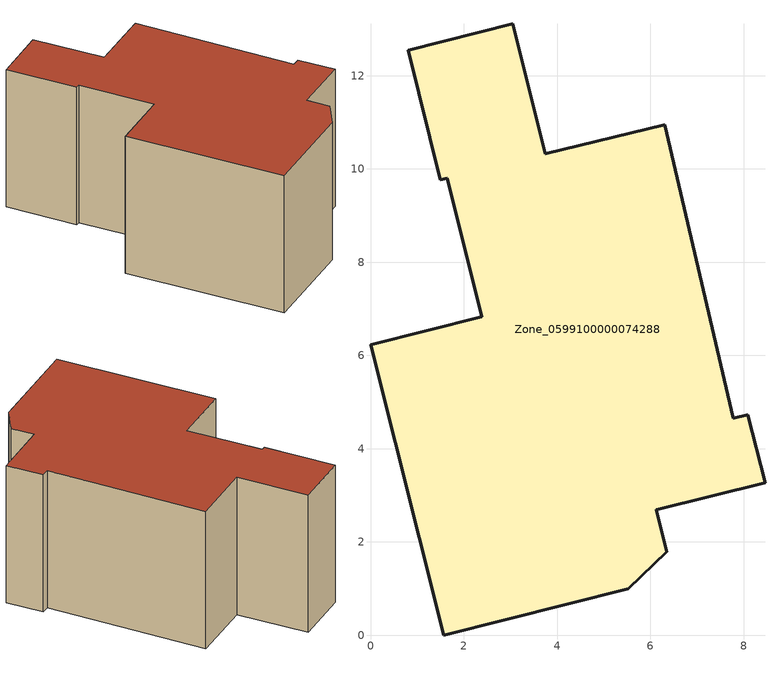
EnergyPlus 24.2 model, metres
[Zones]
Zone_0599100000074288
 floor ground (C_G): 6.13,2.69 6.35,1.79 5.53,0.99 1.57,0 0,6.23 2.39,6.83 1.65,9.8 1.5,9.76 0.81,12.54 3.05,13.11 3.75,10.32 6.31,10.95 7.78,4.65 8.09,4.73 8.46,3.27 z0
 wall outside (C_F): 8.46,3.27 8.09,4.73 7.78,4.65 6.31,10.95 3.75,10.32 3.05,13.11 0.81,12.54 1.5,9.76 1.65,9.8 2.39,6.83 0,6.23 1.57,0 5.53,0.99 6.35,1.79 6.13,2.69 8.46,3.27 z0:5.89
 roof outside (C_R): 6.35,1.79 6.13,2.69 8.46,3.27 8.09,4.73 7.78,4.65 6.31,10.95 3.75,10.32 3.05,13.11 0.81,12.54 1.5,9.76 1.65,9.8 2.39,6.83 0,6.23 1.57,0 5.53,0.99 z5.89
[BUILDING]
Pand.0599100000074288: North Axis=0; Terrain=City; Loads Convergence Tolerance Value=0.04; Temperature Convergence Tolerance Value=0.4; Solar Distribution=FullExterior; Maximum Number of Warmup Days=25; Minimum Number of Warmup Days=1
[Site:Location]
Rotterdam.The.Hague.AP_ZH_NLD Design_Conditions: Latitude=51.96; Longitude=4.45; Time Zone=1; Elevation=-4.5
[SITE:GROUNDTEMPERATURE:BUILDINGSURFACE]
18, 18, 18, 18, 18, 18, 18, 18, 18, 18, 18, 18
[MATERIAL] Thermal Absorptance=0.9; Solar Absorptance=0.7; Visible Absorptance=0.7
Name | Roughness | Thickness | Conductivity | Density | Specific Heat
G.TI.1965-1974 | MediumSmooth | 0.15 | 0.882353 | 540 | 1210
F.TI.1965-1974 | Rough | 0.3 | 0.697674 | 1920 | 840
R.TI.1965-1974 | MediumRough | 0.2 | 0.232558 | 1500 | 1000
[CONSTRUCTION]
C_G: G.TI.1965-1974
C_F: F.TI.1965-1974
C_R: R.TI.1965-1974
[ZONE]
Zone_0599100000074288: Type=1; Multiplier=1; Ceiling Height=Autocalculate; Volume=Autocalculate; Floor Area=autocalculate; Part of Total Floor Area=Yes
[ZONEINFILTRATION:DESIGNFLOWRATE]
Infil_Zone_0599100000074288: Zone or ZoneList or Space or SpaceList=Zone_0599100000074288; Schedule=AlwaysOn; Design Flow Rate Calculation Method=Flow/Area; Flow Rate per Floor Area=0.003; Constant Term Coefficient=1; Temperature Term Coefficient=0; Velocity Term Coefficient=0; Velocity Squared Term Coefficient=0
[HVACTEMPLATE:ZONE:IDEALLOADSAIRSYSTEM]
Zone_0599100000074288: Maximum Heating Supply Air Temperature=50; Minimum Cooling Supply Air Temperature=13; Maximum Heating Supply Air Humidity Ratio=0.0156; Minimum Cooling Supply Air Humidity Ratio=0.0077; Heating Limit=NoLimit; Cooling Limit=NoLimit; Dehumidification Control Type=ConstantSensibleHeatRatio; Cooling Sensible Heat Ratio=0.7; Dehumidification Setpoint=60; Humidification Control Type=None; Humidification Setpoint=30; Outdoor Air Method=None; Outdoor Air Flow Rate per Person=0.00944; Outdoor Air Flow Rate per Zone Floor Area=0; Outdoor Air Flow Rate per Zone=0; Demand Controlled Ventilation Type=None; Outdoor Air Economizer Type=NoEconomizer; Heat Recovery Type=None; Sensible Heat Recovery Effectiveness=0.7; Latent Heat Recovery Effectiveness=0.65
[ZONECONTROL:THERMOSTAT]
ThermostatControl_Zone_0599100000074288: Zone or ZoneList=Zone_0599100000074288; Control Type Schedule=DualSetpointControlType; Control 1=Thermostat_Zone_0599100000074288; Temperature Difference Between Cutout And Setpoint=0
[THERMOSTATSETPOINT:DUALSETPOINT]
Thermostat_Zone_0599100000074288: Heating Setpoint Temperature Schedule=HeatingSetpoint_Zone_0599100000074288; Cooling Setpoint Temperature Schedule=CoolingSetpoint_Zone_0599100000074288
[SCHEDULE:COMPACT]
HeatingSetpoint_Zone_0599100000074288: Through: 12/31, For: AllDays, Until: 24:00, 21
CoolingSetpoint_Zone_0599100000074288: Through: 12/31, For: AllDays, Until: 24:00, 24
DualSetpointControlType: Through: 12/31, For: AllDays, Until: 24:00, 4
AlwaysOn: Through: 12/31, For: AllDays, Until: 24:00, 1
